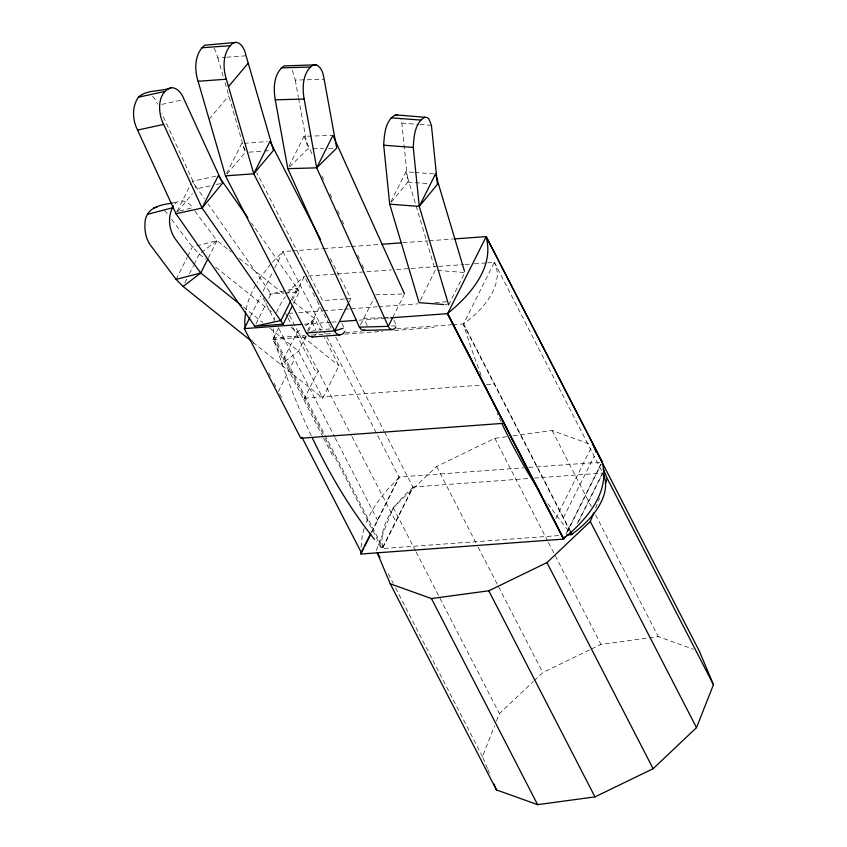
<?xml version="1.0" encoding="UTF-8"?>
<svg xmlns="http://www.w3.org/2000/svg" width="847" height="847" viewBox="0 0 847 847"><rect width="100%" height="100%" fill="white"/><g stroke="black" fill="none" stroke-linecap="round" stroke-linejoin="round"><path stroke-width="0.64" stroke-dasharray="4.24 3.18" d="M361.055 547.236L362.325 535.24L363.988 528.93A131.327 73.202 -27.3 0 1 365.068 525.712M245.99 309.409L247.652 303.099A131.327 73.202 -27.3 0 1 256.567 283.491M376.28 550.486L393.252 507.554L436.618 466.496L494.775 438.312L506.506 436.724M487.438 768.483L482.451 756.593L494.563 725.921M496.511 721.019L499.412 713.65L533.356 681.517M595.653 508.052L599.528 498.237M177.139 211.411L191.041 183.64M226.636 173.55L241.702 143.471L245.937 151.677M176.123 279.383L187.134 257.403M187.716 256.239L192.343 246.985L217.012 240.601L231.178 251.919M184.837 283.025L187.155 278.398M189.474 273.761L193.529 265.672M194.101 264.508L199.32 254.1L192.343 246.985L171.549 219.257M208.33 257.954L217.012 240.601L193.899 209.791M288.975 166.34L304.031 136.261L332.913 135.456M250.341 316.587L260.77 295.762M263.099 291.114L272.416 272.49M274.746 267.843L282.909 251.548L290.817 250.966M255.974 323.914L266.403 303.088M268.721 298.462L271.04 293.835L208.118 204.042M291.336 299.722L297.128 288.149L251.644 223.248M323.014 437.031L272.755 339.456L278.642 327.694M292.31 300.399L304.369 276.323L310.394 288.022M293.549 303.374L299.34 291.813L297.128 288.149L286.508 290.468M307.503 330.806L319.806 306.243M278.335 391.473L294.555 359.075M306.074 336.079L298.536 351.124L280.844 364.612L297.064 332.225L301.225 329.049M308.393 331.452L314.766 318.726L292.289 300.77M390.859 201.861L405.925 171.772L413.643 172.365M349.208 301.903L350.902 298.504L329.165 256.292M303.787 399.699L318.186 370.965M253.062 342.41L322.739 398.101L338.969 365.713L324.443 337.519M360.504 324.941L373.898 298.292M392.764 317.466L403.955 295.127M420.239 300.346L435.305 270.267L405.925 171.772M448.656 304.909L464.876 272.512L437.878 270.468M570.232 530.868L463.574 323.808L494.362 262.337L487.523 262.835M371.113 532.784L399.043 476.999L523.647 467.83M371.886 532.011L399.244 477.38L324.041 331.399M273.253 328.668A89.888 50.111 -27.3 0 0 274.184 336.587L382.908 547.649L413.092 487.374L384.57 432.002M555.706 518.629L591.831 446.496M563.446 517.686L594.192 456.289M565.976 533.896L600.915 464.124M567.257 532.096L601.169 464.368M577.252 523.531L602.683 472.764L494.362 262.337M578.469 521.816L602.323 474.193M316.386 333.654L314.65 335.708M177.616 211.729L192.364 193.815M270.86 263.915L260.77 276.895A131.327 73.202 -27.3 0 0 257.223 282.39M391.356 202.158L407.862 182.084L401.859 123.111L400.811 119.448M209.082 119.247L228.806 95.838M227.123 173.91L245.207 152.449L224.783 81.915M272.512 262.125L282.909 251.548L323.438 330.224M289.632 166.859L307.821 148.934L311.76 148.818M399.244 477.38L387.185 489.746L377.106 502.726A131.327 73.202 -27.3 0 0 365.47 524.632M534.298 680.628L542.789 672.592L590.264 649.585M201.395 252.512L217.012 240.601M305.396 325.873L314.766 318.726L320.812 330.468M174.853 204C180.072 197.944 189.072 201.512 192.364 207.737L176.324 211.888M591.45 649.003L600.936 644.408L647.86 638.056M481.17 375.221A540.418 272.183 85.8 0 1 463.288 323.914L463.574 323.808A73.869 41.175 -27.3 0 0 494.32 262.411L494.108 262.348M311.198 331.516L315.973 330.044L331.389 328.911M171.962 203.132L178.135 201.533M161.798 104.382L181.671 100.052M215.805 176.187L192.205 181.322L204.328 198.632M210.13 185.864L196.462 188.839L161.915 113.562M216.334 184.508L222.549 183.153M285.227 290.743L269.484 294.174L283.766 293.041M513.017 435.834L552.128 430.551L593.313 445.3M649.173 637.886L658.288 636.648L693.418 649.236M285.058 292.935L299.34 291.813L296.831 288.224M213.931 48.184L216.239 52.44L217.817 57.861L225.524 57.3M226.805 57.204L246.085 55.786M244.275 143.281L267.398 141.576M249.06 152.164L263.195 151.126M264.476 151.031L270.902 150.554M292.141 250.871L322.463 248.637M323.776 248.542L350.139 246.604M351.463 246.498L380.462 244.37M402.876 242.718L427.926 240.876M429.249 240.781L452.976 239.034M308.319 276.027L335.994 273.994M337.307 273.899L391.335 269.918M396.608 269.526L409.779 268.563M411.102 268.467L437.454 266.519M438.767 266.424L463.807 264.582M465.119 264.486L473.028 263.904M474.341 263.809L486.21 262.93M344.485 298.98L322.643 300.59L256.8 172.788M345.767 298.885L350.902 298.504M288.329 313.379L293.57 312.998M298.811 312.617L322.389 310.881M323.692 310.775L343.342 309.335M344.655 309.24L349.885 308.848M351.198 308.753L377.391 306.826M378.704 306.73L417.995 303.84M435.019 302.58L446.814 301.712M304.391 324.189L330.499 322.273M331.812 322.178L337.032 321.786M359.234 320.155L385.353 318.228M386.656 318.133L389.271 317.943M311.294 435.686A540.418 272.183 85.8 0 1 273.539 337.879L304.973 335.56M311.527 335.084L333.792 333.443M345.576 332.575L361.298 331.421M396.661 328.816L451.567 324.772M452.87 324.676L463.542 323.893M272.755 339.456L306.805 336.947M344.793 334.152L382.77 331.357M394.564 330.489L433.855 327.598M304.581 398.132L481.149 385.131M486.411 384.75L494.574 384.146M528.888 467.438L599.718 462.229M527.692 478.576L412.913 487.025L382.082 548.581A540.418 272.183 85.8 0 1 376.206 541.519M534.298 478.089L602.905 473.039M558.649 535.59L382.082 548.581L323.956 435.739M292.321 70.195L295.275 80.105L324.157 79.29M313.072 148.786L323.575 148.49M328.827 148.341L334.078 148.193M375.666 294.767L401.912 294.025M382.262 317.763L363.839 318.281L367.619 326.646M383.575 317.731L390.139 317.54M391.282 325.979L396.544 325.83L393.844 319.859M401.859 123.111L418.566 124.382M419.858 124.477L431.43 125.356M414.924 172.46L434.204 173.921M407.862 182.084L428.434 183.64M444.802 304.613L447.375 304.814M239.267 258.388L285.143 295.052M199.32 254.1L205.493 259.034M215.784 267.26L273.401 313.305M290.892 327.291L338.969 365.713M243.385 307.038L262.792 322.548M269.939 328.265L298.536 351.124L322.739 398.101M164.53 210.278L167.695 214.122M152.555 96.293L155.668 100.137L157.595 104.181M552.128 430.551L591.333 506.665M595.557 514.86L658.288 636.648M463.288 323.914L569.396 529.915M494.775 438.312L547.861 541.36M548.464 542.525L600.936 644.408M436.618 466.496L477.644 546.124M478.248 547.289L542.789 672.592M341.892 323.416L345.407 330.235M312.808 292.702L316.429 299.732M317.032 300.897L328.488 323.141M329.091 324.316L331.505 328.996M335.73 337.191L383.966 430.837M311.876 322.093L315.973 330.044M393.252 507.554L415.57 550.878M416.173 552.053L499.412 713.65M289.536 315.349L351.484 435.612M352.087 436.787L395.867 521.773M285.714 313.581L287.504 317.053M288.096 318.207L292.279 326.317M292.871 327.482L316.746 373.823M263.163 298.123L274.026 319.224M278.854 328.604L334.501 436.629M335.116 437.804L377.677 520.439M273.539 337.879L323.353 434.564M323.618 438.195L332.638 455.697M388.35 573.917L393.167 583.276M395.581 587.966L482.451 756.593M251.771 339.891L253.581 343.416M268.668 372.712L270.489 376.227M274.11 383.268L275.921 386.783M279.542 393.823L281.966 398.524M304.031 136.261L312.172 154.27M321.945 175.89L323.565 179.49M330.076 193.899L331.706 197.499M337.678 210.712L339.308 214.312M342.019 220.315L343.649 223.915M357.752 255.138L359.382 258.737M362.093 264.74L363.723 268.351M487.936 769.679L489.439 773.247M217.817 57.861L223.312 76.844M295.275 80.105L298.356 96.981M298.589 98.284L307.821 148.934M273.983 321.373A89.888 50.111 -27.3 0 1 274.873 317.593M276.609 312.448A89.888 50.111 -27.3 0 1 285.354 296.662M287.705 293.517A89.888 50.111 -27.3 0 1 304.369 276.323M568.464 530.614A540.418 272.183 85.8 0 1 545.944 500.768M501.032 421.721A540.418 272.183 85.8 0 1 497.242 413.537M382.908 547.649A89.888 50.111 -27.3 0 1 413.092 487.374"/><path stroke-width="1.27" d="M383.691 145.197C384.294 134.737 385.141 120.348 395.485 114.864L427.1 117.458L428.91 119.014L431.43 125.356L437.433 184.328L419.276 206.414L389.705 204.169L383.691 145.197L413.262 147.452L419.276 206.414L448.656 304.909M413.262 147.452C413.865 136.981 414.712 122.593 425.056 117.119M245.598 311.855L244.719 321.405L245.122 327.006M171.962 203.132C157.796 205.133 144.763 208.595 144.911 225.006C144.71 232.629 146.563 240.516 151.475 246.509L176.123 279.383L183.1 286.487L251.008 340.769M173.529 205.937C167.071 216.229 168.797 230.691 176.144 240.125L200.792 272.999L241.342 305.407M377.275 552.869L390.255 583.795L431.441 598.554L488.793 590.793L546.95 562.609L590.317 521.551L593.715 512.964M605.351 483.521L607.288 478.608L603.297 469.09M390.255 583.795L496.427 789.902L537.612 804.65L594.965 796.889L653.111 768.705L696.488 727.647L713.46 684.715L699.474 651.407L593.313 445.3L596.309 452.436M290.754 300.876L280.908 320.547L254.396 326.317L283.12 324.2L202.062 208.044L222.549 183.153L184.159 99.512C182.01 93.964 177.955 87.739 171.338 87.643C161.036 92.058 147.018 89.104 138.442 97.193C131.751 106.743 132.386 119.999 137.585 130.078L175.975 213.719L202.062 208.044L218.282 175.647L247.853 217.838M183.1 286.487L200.792 272.999L207.748 259.118M344.655 331.569C342.633 336.217 336.164 335.624 334.681 330.902L253.751 173.783L269.971 141.385L320.706 239.881M395.93 326.921C394.416 330.648 389.281 330.235 388.318 326.349L316.693 167.844L332.913 135.456L404.538 293.951M503.817 423.299L300.791 438.248L244.317 328.615L249.759 317.741M283.12 324.2L292.395 305.693M225.482 175.869L253.751 173.783L273.475 150.364L244.508 50.354L242.2 46.098L239.341 43.356L236.175 42.35L204.678 45.24C194.418 53.657 194.312 69.549 198.092 81.28L225.482 175.869L306.413 332.977L334.681 330.902L348.636 303.035M419.276 206.414L435.496 174.027L464.505 271.252M392.214 318.578L388.318 326.349L359.393 327.154L287.811 168.659L275.264 99.83C273.253 88.406 273.634 73.096 284.158 65.907L316.005 64.838C321.786 66.998 323.205 73.88 324.157 79.29L336.704 148.119L316.693 167.844L287.811 168.659M370.531 533.938L360.451 554.065L563.753 539.105L447.608 313.655L486.21 236.588L454.288 238.928M363.776 548.2L361.457 552.837L301.945 437.296M364.93 545.892L370.721 534.319M563.753 539.105L564.917 536.765M171.338 87.643C156.801 92.281 157.701 113.149 163.672 124.403L202.062 208.044M236.175 42.35L232.936 43.155C222.676 51.572 222.581 67.464 226.35 79.205L253.751 173.783M316.005 64.838L313.03 65.092C302.517 72.281 302.135 87.59 304.147 99.014L316.693 167.844M228.499 86.595L248.224 63.176M563.477 539.126L447.343 313.665C469.619 295.91 495.082 267.133 485.934 236.599M364.888 329.959L361.881 330.15L359.393 327.154M334.681 330.902L343.046 328.329M147.537 214.259L172.206 207.875M176.123 279.383L200.792 272.999M153.466 207.917L157.14 207.06M138.442 97.193L164.53 91.518M137.585 130.078L163.672 124.403M306.413 332.977L308.848 336.068L312.734 336.841M201.65 47.792L229.908 45.717M198.092 81.28L226.35 79.205M381.785 244.275L401.563 242.814M244.317 328.615L301.776 324.39M339.647 321.595L356.619 320.346M390.573 317.847L447.608 313.655M311.738 337.021L340.007 334.946M566.548 535.008L572.074 534.595L570.264 531.069M281.246 67.866L310.129 67.051M275.264 99.83L304.147 99.014M363.374 330.468L392.288 329.663M391.102 117.818L420.673 120.062M443.51 304.518L419.085 302.665L389.705 204.169M395.485 114.864L397.529 115.213M175.975 213.719L254.82 326.222M486.21 236.588L602.344 462.038M486.157 236.684L602.09 461.753C610.676 492.52 585.722 520.587 563.604 538.618L447.661 313.549M607.288 478.608L713.46 684.715M590.317 521.551L696.488 727.647M570.613 532.265L571.82 534.616A540.418 272.183 85.8 0 1 570.137 532.625M546.95 562.609L653.111 768.705M488.793 590.793L594.965 796.889M431.441 598.554L537.612 804.65M377.487 552.837L379.901 557.517M493.928 783.951L496.427 789.902M603.678 474.818A73.869 41.175 -27.3 0 1 571.937 534.161M374.543 539.454A540.418 272.183 85.8 0 1 312.384 437.994M539.423 491.038A540.418 272.183 85.8 0 1 502.123 424.029"/></g></svg>
